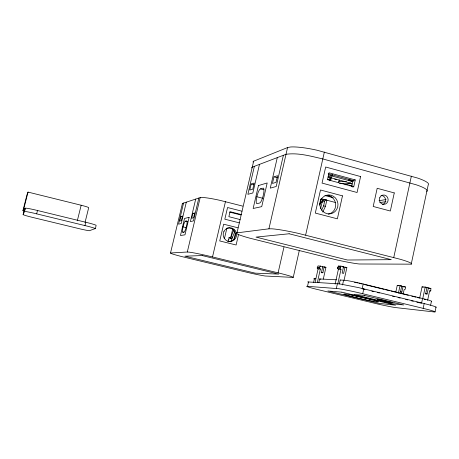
<?xml version="1.0" encoding="UTF-8"?>
<svg xmlns="http://www.w3.org/2000/svg" width="459" height="459" viewBox="0 0 459 459"><rect width="100%" height="100%" fill="white"/><g stroke="black" fill="none" stroke-linecap="round" stroke-linejoin="round"><path stroke-width="0.69" d="M421.551 303.273L422.567 298.528L359.254 283.037A15.457 0.895 12.6 0 0 345.432 280.357L340.079 279.99M422.728 298.746L425.218 287.047L426.99 287.489L425.688 293.634L427.105 293.984L428.413 287.845L430.892 288.459L430.76 290.851L429.532 291.35L427.616 300.393M423.164 308.356L357.67 292.503A21.229 1.027 12.6 0 0 338.656 288.711L306.727 286.261A19.376 0.861 12.7 0 0 315.333 288.981L377.746 304.013A19.203 0.838 12.6 0 0 394.763 307.484L434.845 312.028A21.057 0.993 12.5 0 0 427.559 309.458L423.164 308.356L424.179 303.577L358.731 287.65L339.712 283.914L307.702 281.924M430.605 305.229L431.454 301.196M435.052 311.804L436.05 307.094M411.212 264.16A29.841 2.616 12.3 0 0 400.139 259.249L298.241 233.356A30.323 2.754 12.8 0 0 271.774 228.811L268.928 228.817L237.016 232.862L236.362 233.252A26.748 2.146 12.9 0 0 249.736 238.158L336.453 259.817A26.295 2.054 12.6 0 0 359.248 263.994L411.212 264.16L428.207 184.966A29.611 4.929 11.8 0 0 417.65 178.075L317.049 150.231A30.082 5.175 12.6 0 0 290.501 147L287.552 147.569L253.661 161.184L252.903 162.027M419.727 297.793L422.05 286.869L425.218 287.047M395.773 292.234L397.236 285.452L400.036 285.613L401.717 286.026L400.477 291.809L401.82 292.136L403.065 286.359L405.412 286.938L405.286 289.187L404.121 289.663L403.237 293.783M398.418 293.129L400.036 285.613M393.753 257.528L411.362 176.147M321.524 210.314L323.635 205.85L325.006 199.619L326.854 200.107L325.442 206.326L322.752 212.069M363.201 283.972L362.145 288.786L364.911 289.463M362.736 293.697L363.798 288.849M335.11 284.184L338.386 269.381L337.451 268.326L338.34 266.088L340.928 266.111L343.527 266.754L342.144 273.025L343.63 273.392L345.013 267.127L346.866 267.586L344.072 280.242M337.83 283.668L340.98 269.427L340.039 268.372L340.928 266.111M336.355 288.43L337.411 283.656M339.316 284.035L340.211 279.996M342.557 284.93L343.607 280.168M317.387 282.377L320.371 269.031L319.481 268.033L317.198 267.999L318.035 265.887L322.78 266.518L321.466 272.405L322.866 272.749L324.18 266.863L325.93 267.299L323.297 279.118M318.787 282.75L319.636 278.957L336.556 279.812M352.902 181.408L348.892 180.324L349.138 179.228M351.525 186.601L352.879 180.485L355.26 179.928L353.74 186.767L352.558 187.025M321.157 198.604L319.739 204.829M319.705 205.121L320.325 202.35L324.576 201.547M320.623 208.713L322.568 200.095L325.006 199.619M329.373 180.771L330.107 177.478M329.688 180.783L330.279 178.144L330.618 178.058L330.015 180.726M330.669 180.657L331.444 177.191M328.237 176.847L332.041 175.849L332.339 174.529M307.53 286.232L308.511 281.866M313.6 282.428L314.432 278.693L315.735 278.756M315.126 282.205L318.081 268.985L317.198 267.999M319.481 268.033L320.325 265.91M338.622 182.797L339.235 180.037M242.748 206.125L220.102 200.382A21.98 2.318 13.2 0 0 201.88 197.468L200.17 197.628L182.435 203.429L170.461 253.179A20.162 0.935 13.1 0 0 181.678 256.552L248.755 272.715A19.823 0.907 12.9 0 0 265.164 276.008L293.238 277.408L299.337 250.379M305.625 235.134L324.358 152.061M293.238 277.408A21.711 1.09 12.9 0 0 282.979 274.08L278.102 272.858L283.978 247.034M277.293 157.603L270.271 188.138L276.22 186.486L283.375 155.291M273.966 176.841L272.451 183.422L276.031 182.372L277.563 175.705L273.966 176.841L277.615 177.817M268.928 228.817L287.552 147.569M238.531 234.566L236.115 244.991L219.741 240.946L223.653 224.204L237.946 227.796M254.366 166.324L247.866 194.341L252.857 192.958L259.473 164.385M251.182 184.007L249.782 190.043L252.789 189.165L254.2 183.055L251.182 184.007L253.798 184.696M224.417 238.669L226.838 228.307M228.226 241.824L229.196 237.647L232.053 238.359L234.756 231.87M229.196 237.647L228.869 237.682L230.625 238.003L232.684 229.15M230.917 241.841L232.369 236.999M234.027 239.288L235.456 233.143M237.016 232.862L253.661 161.184M278.102 272.858L212.517 256.942L225.455 201.673M195.7 199.091L190.37 221.582L193.423 220.917L198.827 198.07M192.883 213.383L191.736 218.22L193.572 217.79L194.731 212.907L192.883 213.383L194.794 213.865M170.633 252.978L187.306 252.014L200.17 197.628M230.625 238.003L233.901 229.557M183.566 203.056L178.54 224.153L181.225 223.567L186.314 202.161M180.875 216.47L179.79 221.008L181.408 220.63L182.498 216.051L180.875 216.47L182.671 216.923M95.426 228.743L96.12 225.277A12.043 0.666 13.5 0 0 88.576 222.948L34.591 209.797A12.295 0.671 13.6 0 0 25.813 208.156L25.365 208.214L23.902 211.45L23.111 214.577L23.409 214.789A11.584 0.562 13.5 0 0 31.137 217.061L80.985 229.11A11.355 0.557 13.4 0 0 89.327 230.728L95.311 228.559A12.049 0.625 13.4 0 0 87.755 226.264L33.742 213.148A12.301 0.637 13.6 0 0 24.97 211.49L24.522 211.536L23.111 214.577M85.041 222.437L88.685 207.715A8.44 0.591 13.7 0 0 81.163 205.242L28.028 192.091L26.949 194.874L22.95 210.641L24.333 210.974M84.955 225.558L85.776 222.248M77.307 220.779L81.163 205.242M36.663 213.837L37.506 210.486M22.95 210.641L23.862 208.495L28.028 192.091M24.522 211.536L25.365 208.214M182.206 203.859L182.435 203.429M251.532 167.925L252.284 167.116L286.009 154.287C298.373 152.549 310.823 156.209 322.809 158.934L416.198 184.788A29.628 4.733 11.8 0 1 426.801 191.518M260.408 188.901L263.127 188.127A7.7 1.744 -75.4 0 1 263.34 195.075A7.7 1.744 -75.4 0 1 259.696 203.021L257.006 203.641A7.619 1.704 -75.4 0 1 256.845 196.75A7.619 1.704 -75.4 0 1 260.408 188.901L263.822 189.797M348.892 180.324L350.108 180.037L353.453 180.949M344.967 184.816L351.703 183.29M185.344 221.192L186.773 220.865A5.692 0.929 -75.9 0 1 186.469 226.189A5.692 0.929 -75.9 0 1 184.151 231.91L182.739 232.145A5.646 0.912 -75.9 0 1 183.061 226.861A5.646 0.912 -75.9 0 1 185.344 221.192L187.329 221.686M349.242 185.752L352.604 185.006M325.626 200.348L326.854 200.107M379.059 200.698L386.111 199.539M379.696 202.62L385.967 201.627M228.53 239.145L228.857 239.11M314.432 278.693L313.784 278.745A14.114 0.752 12.7 0 0 314.076 279.015M342.225 266.742L343.527 266.754M322.447 266.84L324.18 266.863M343.045 267.098L345.013 267.127M324.186 267.27L325.93 267.299M345.547 267.568L346.866 267.586M317.364 267.264L319.648 267.299M337.623 267.551L340.211 267.586M337.451 268.326L340.039 268.372M318.081 268.985L320.371 269.031M338.386 269.381L340.98 269.427M321.139 272.698L322.866 272.749M400.311 285.946L401.717 286.026M425.086 287.38L426.99 287.489M401.654 286.278L403.065 286.359M426.503 287.73L428.413 287.845M403.995 286.858L405.412 286.938M428.976 288.344L430.892 288.459M429.481 290.765L430.76 290.851M187.306 252.014L188.959 252.123A22.095 1.125 13.1 0 1 207.129 255.674L212.517 256.942M400.414 292.033L401.82 292.136M425.2 293.846L427.105 293.984M358.869 283.203L362.031 283.949M23.862 208.495L25.251 208.828M364.796 284.626L384.12 289.365M385.503 289.704L389.639 290.719M391.022 291.058L395.165 292.067M396.542 292.406L408.281 295.286M411.729 296.13L415.871 297.145M417.254 297.484L420.014 298.161M371.819 291.144L373.89 291.654M377.344 292.492L379.415 292.997M392.543 296.198L394.614 296.703M398.068 297.547L400.139 298.052M405.664 299.4L407.741 299.905M411.195 300.748L413.266 301.253M416.72 302.097L420.863 303.106M319.636 278.957L320.801 279.238M182.739 232.145L184.07 232.478M397.236 285.452L398.349 285.727M183.061 226.861L186.36 227.681M338.34 266.088L339.631 266.404M422.05 286.869L423.232 287.162M233.591 230.86L234.549 231.101M230.292 238.037L231.715 238.393M240.114 219.568L228.88 216.682L230.045 211.679L241.48 214.6M239.219 222.827L224.83 219.19L227.555 207.514L241.922 211.192M424.179 303.577L428.568 304.69A21.045 1.084 12.4 0 1 435.838 307.341M229.615 212.11L240.711 214.938M422.567 298.528L425.992 299.4A15.336 0.861 12.4 0 1 431.322 301.397M323.635 205.85L325.442 206.326M256.845 196.745L262.955 198.34M321.375 198.77L335.77 202.58M320.657 199.59L323.784 200.417M320.084 201.467L322.132 202.012M327.032 195.35L331.151 196.446M324.943 195.523L333.223 197.72M353.74 186.767L327.496 179.687L329.04 172.802L355.26 179.928M328.196 173.783L352.879 180.485M328.724 174.948L332.041 175.849M331.151 175.791L353.028 181.724M328.036 177.002L352.053 183.502M334.582 179.13L336.562 179.664M23.902 211.45L24.201 211.668M226.855 228.175A6.851 6.69 83.2 0 1 235.433 234.297A6.851 6.69 83.2 0 1 227.79 241.52M424.173 299.228A11.263 0.631 12.4 0 1 425.441 299.589M354.526 282.262A11.355 0.66 12.6 0 1 355.949 282.56M356.528 282.681A11.355 0.66 12.6 0 1 357.699 282.939M371.113 299.331A17.735 0.826 12.6 0 1 351.537 294.948M346.476 181.735A24.407 3.787 12.5 0 1 338.593 181.202M330.136 179.836A24.407 3.787 12.5 0 1 327.428 179.285M350.194 182.774A24.413 3.741 12.5 0 1 339.465 183.33M381.068 195.448A4.653 4.355 81 0 1 385.514 199.424A4.653 4.355 81 0 1 382.485 204.565M325.27 195.5A9.444 8.979 80.3 0 1 335.581 203.463A9.444 8.979 80.3 0 1 328.185 214.164M394.27 192.923L390.328 211.02L373.196 206.464L377.183 188.288L394.27 192.923M360.602 176.56L357.073 192.499L322.052 183.095L325.666 167.019L360.602 176.56M342.483 195.861L337.371 218.828L315.304 213.079L320.497 189.997L342.483 195.861M258.44 185.574L253.144 208.484L261.728 206.636L267.184 182.957L258.44 185.574M189.125 217.331L184.977 234.83L180.473 235.513L184.529 218.438L189.125 217.331M289.118 233.774L256.007 237.114L347.503 260.024L391.298 259.668L289.118 233.774M202.195 255.56L184.828 256.185L255.17 273.157L278.711 274.109L202.195 255.56M341.886 292.182L327.887 290.983L379.576 303.445L395.555 305.155L341.886 292.182M364.371 295.407L353.82 294.46L392.204 303.743L403.782 304.954L364.371 295.407M382.072 300.157L377.298 299.693L387.757 302.223L392.646 302.722L382.072 300.157M359.483 298.39L355.157 297.375A17.735 0.798 12.6 0 1 348.995 294.649A17.735 0.798 12.6 0 1 377.464 301.328A17.735 0.798 12.6 0 1 359.483 298.39M223.963 231.319A6.885 6.719 83.2 0 0 230.079 241.491A6.885 6.719 83.2 0 0 235.599 231.026A6.885 6.719 83.2 0 0 223.963 231.319M379.88 197.393A4.682 4.383 81 0 0 383.913 204.347A4.682 4.383 81 0 0 387.482 197.272A4.682 4.383 81 0 0 379.88 197.393M320.939 199.831A9.513 9.037 80.3 0 0 329.235 213.934A9.513 9.037 80.3 0 0 336.602 199.55A9.513 9.037 80.3 0 0 320.939 199.831"/></g></svg>
